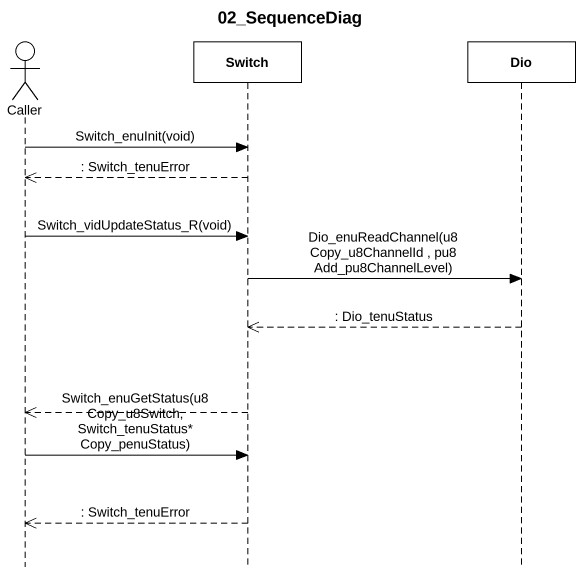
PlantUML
@startuml
title 02_SequenceDiag
hide footbox
actor Caller
participant Switch
participant Dio

Caller -> Switch : Switch_enuInit(void)
Switch -->> Caller : : Switch_tenuError
Caller -> Switch : Switch_vidUpdateStatus_R(void)
Switch -> Dio : Dio_enuReadChannel(u8 Copy_u8ChannelId , pu8 Add_pu8ChannelLevel)
Dio -->> Switch : : Dio_tenuStatus
Switch -->> Caller
Caller -> Switch : Switch_enuGetStatus(u8 Copy_u8Switch, Switch_tenuStatus* Copy_penuStatus)
Switch -->> Caller : : Switch_tenuError
@enduml
